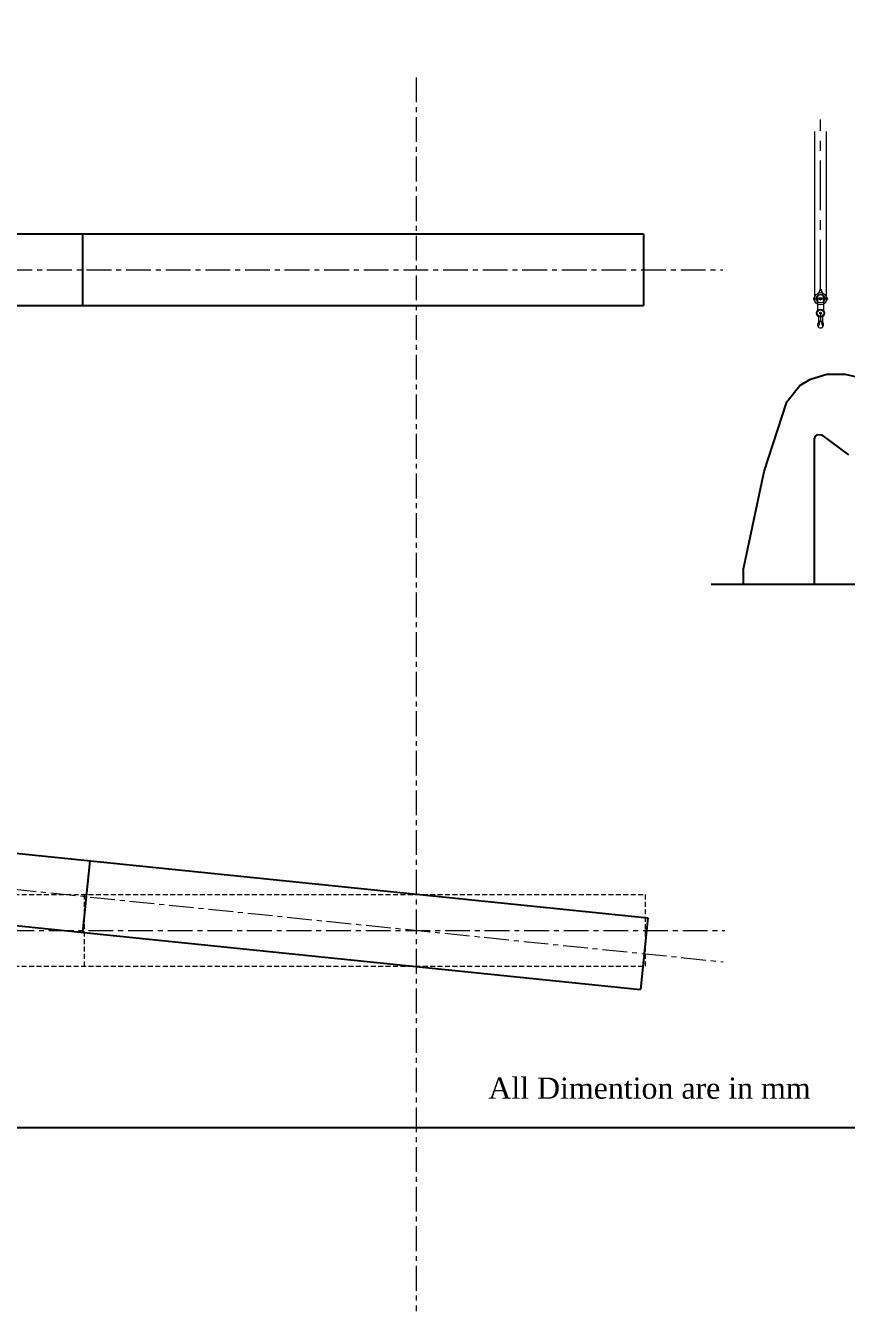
# Model space of a CAD drawing. Header units: millimetres. Extents: x 1537150 to 272268898, y -441565 to -219993.
# Drawn here: x 2410119 to 2462737, y -375619 to -293195 of the extents above; entities that cross this region are included whole.
import ezdxf

# ---------------------------------------------------------------- set-up
doc = ezdxf.new("R2010")
doc.units = ezdxf.units.MM
doc.linetypes.add('CENTER', pattern=[50.8, 31.75, -6.35, 6.35, -6.35])
doc.linetypes.add('HIDDEN', pattern=[9.525, 6.35, -3.175])

msp = doc.modelspace()

# ---------------------------------------------------------------- linework, layer by layer
at = {"color": 7, "linetype": 'CENTER', "lineweight": 5, "ltscale": 50}
for p, q in [((2435164.2, -296510.3), (2435164.2, -375619.2)), ((2383542.8, -308842.3), (2454826.7, -308842.3)), ((2383934.4, -345954.8), (2454848.1, -353210.4)), ((2383667.6, -351196.5), (2454951.5, -351196.5))]:
    msp.add_line(p, q, dxfattribs=at)
at = {"color": 7, "lineweight": 13, "ltscale": 50}
for p, q in [((2460714, -310699.1), (2460714, -299987)), ((2461460.2, -310699.1), (2461460.2, -299987))]:
    msp.add_line(p, q, dxfattribs=at)
at = {"color": 7, "linetype": 'CENTER', "lineweight": 5, "ltscale": 100}
msp.add_line((2461087.1, -310096.6), (2461087.1, -299218.5), dxfattribs=at)
for p, q in [((2383542.8, -306542.2), (2449723.5, -306542.2)), ((2413753.5, -306542.2), (2413753.5, -311142.3)), ((2449723.5, -306542.2), (2449723.5, -311142.3)), ((2383542.8, -311142.3), (2449723.5, -311142.3)), ((2460444.5, -315848.7), (2461495.6, -315542.6)), ((2461495.6, -315542.6), (2462648.9, -315542.6)), ((2462648.9, -315542.6), (2463898.2, -315816.4)), ((2458921.2, -317308.3), (2459758.3, -316264.2)), ((2459758.3, -316264.2), (2460444.5, -315848.7)), ((2457467.1, -321767.2), (2458921.2, -317308.3)), ((2460690.7, -319683.1), (2460753.3, -319512.3)), ((2460690.7, -328989.5), (2460690.7, -319683.1)), ((2460753.3, -319512.3), (2460921.3, -319400.4)), ((2460921.3, -319400.4), (2461139.8, -319420)), ((2461139.8, -319420), (2461257.3, -319485.2)), ((2462904.5, -320713.4), (2461257.3, -319485.2)), ((2456134.7, -328126.4), (2457467.1, -321767.2)), ((2456134.7, -328126.4), (2456134.7, -328989.5)), ((2454068.6, -328989.5), (2503198.2, -328989.5)), ((2456134.7, -328989.5), (2460690.7, -328989.5)), ((2384168.6, -343666.7), (2450005.5, -350402.9)), ((2414222.4, -346741.7), (2413754.1, -351317.9)), ((2383700.3, -348242.9), (2449537.3, -354979.1)), ((2450005.5, -350402.9), (2449537.3, -354979.1))]:
    msp.add_line(p, q)
at = {"color": 7, "linetype": 'CENTER', "lineweight": 9, "ltscale": 300}
msp.add_line((2460696.5, -310699.1), (2461477.7, -310699.1), dxfattribs=at)
at = {"color": 7, "lineweight": 9}
for p, q in [((2460887.9, -310699.1), (2460981.4, -310323)), ((2460887.9, -310699.1), (2460887.9, -311453.1)), ((2461040.5, -310126.2), (2460981.4, -310323)), ((2461133.7, -310126.2), (2461192.7, -310323)), ((2461192.7, -310323), (2461286.2, -310699.1)), ((2461286.2, -310699.1), (2461286.2, -311453.1)), ((2460963.8, -311856.3), (2460963.8, -312193.3)), ((2461210.3, -311856.3), (2461210.3, -312193.3)), ((2461030.2, -312567.9), (2461144, -312567.9))]:
    msp.add_line(p, q, dxfattribs=at)
at = {"color": 7, "lineweight": 9, "ltscale": 50}
msp.add_line((2461087.1, -311622.1), (2461087.1, -312130.9), dxfattribs=at)
at = {"linetype": 'HIDDEN', "lineweight": 5, "ltscale": 50}
for p, q in [((2383667.6, -348896.4), (2449848.3, -348896.4)), ((2413878.4, -348896.4), (2413878.4, -353496.5)), ((2449848.3, -348896.4), (2449848.3, -353496.5)), ((2383667.6, -353496.5), (2449848.3, -353496.5))]:
    msp.add_line(p, q, dxfattribs=at)
msp.add_lwpolyline([(2354471.2, -363846.3), (2557920.5, -363846.3), (2557920.5, -219993.2), (2354471.2, -219993.2)], close=True)
at = {"color": 7, "lineweight": 9}
for centre, radius in [((2461087.1, -310699.1), 390.6), ((2461087.1, -310699.1), 84.2), ((2461087.1, -310145.7), 49.1), ((2461087.1, -310699.1), 46.6), ((2461087.1, -310699.1), 19), ((2461087.1, -311624.4), 262.7), ((2461087.1, -311622.1), 59.5), ((2461087.1, -311622.1), 29.4)]:
    msp.add_circle(centre, radius, dxfattribs=at)
at = {"color": 7, "linetype": 'HIDDEN', "lineweight": 9, "ltscale": 1000}
msp.add_circle((2461087.1, -310699.1), 268.7, dxfattribs=at)
at = {"color": 7, "lineweight": 9, "ltscale": 50}
for centre, radius in [((2461087.1, -311622.1), 212.6), ((2461087.1, -312130.9), 31.1)]:
    msp.add_circle(centre, radius, dxfattribs=at)
at = {"color": 7, "lineweight": 9}
for centre, radius, start, end in [((2460696.5, -310699.1), 67.5, 85.044061, 274.955939), ((2460696.5, -310699.1), 38.9, 87.149082, 272.850918), ((2460696.5, -310699.1), 20.4, 88.500838, 271.499162), ((2461087.1, -310149.3), 52.1, 26.378734, 158.596219), ((2461477.7, -310699.1), 67.5, 265.044061, 94.955939), ((2461477.7, -310699.1), 38.9, 267.149082, 92.850918), ((2461477.7, -310699.1), 20.4, 268.500838, 91.499162)]:
    msp.add_arc(centre, radius, start, end, dxfattribs=at)
at = {"color": 7, "lineweight": 9, "ltscale": 50}
for centre, radius, start, end in [((2461128.1, -312357.4), 232.1, 135.022033, 245.074018), ((2460916.1, -312383.5), 73.4, 271.731413, 10.743537), ((2461385.7, -312344.4), 398.2, 144.253757, 183.659738), ((2460788.5, -312344.4), 398.2, 356.340262, 35.746243), ((2461046.1, -312357.4), 232.1, 294.925982, 44.977967), ((2461258, -312383.5), 73.4, 169.256463, 268.268587)]:
    msp.add_arc(centre, radius, start, end, dxfattribs=at)

# ---------------------------------------------------------------- texts
at = {"color": 0, "insert": (2439786.2, -360635.5), "char_height": 1353.231, "width": 1102801.644, "attachment_point": 1}
msp.add_mtext('\\A1;{\\fTimes New Roman|b0|i0|c0|p18;All Dimention are in mm}', dxfattribs=at)

doc.saveas('drawing.dxf')
